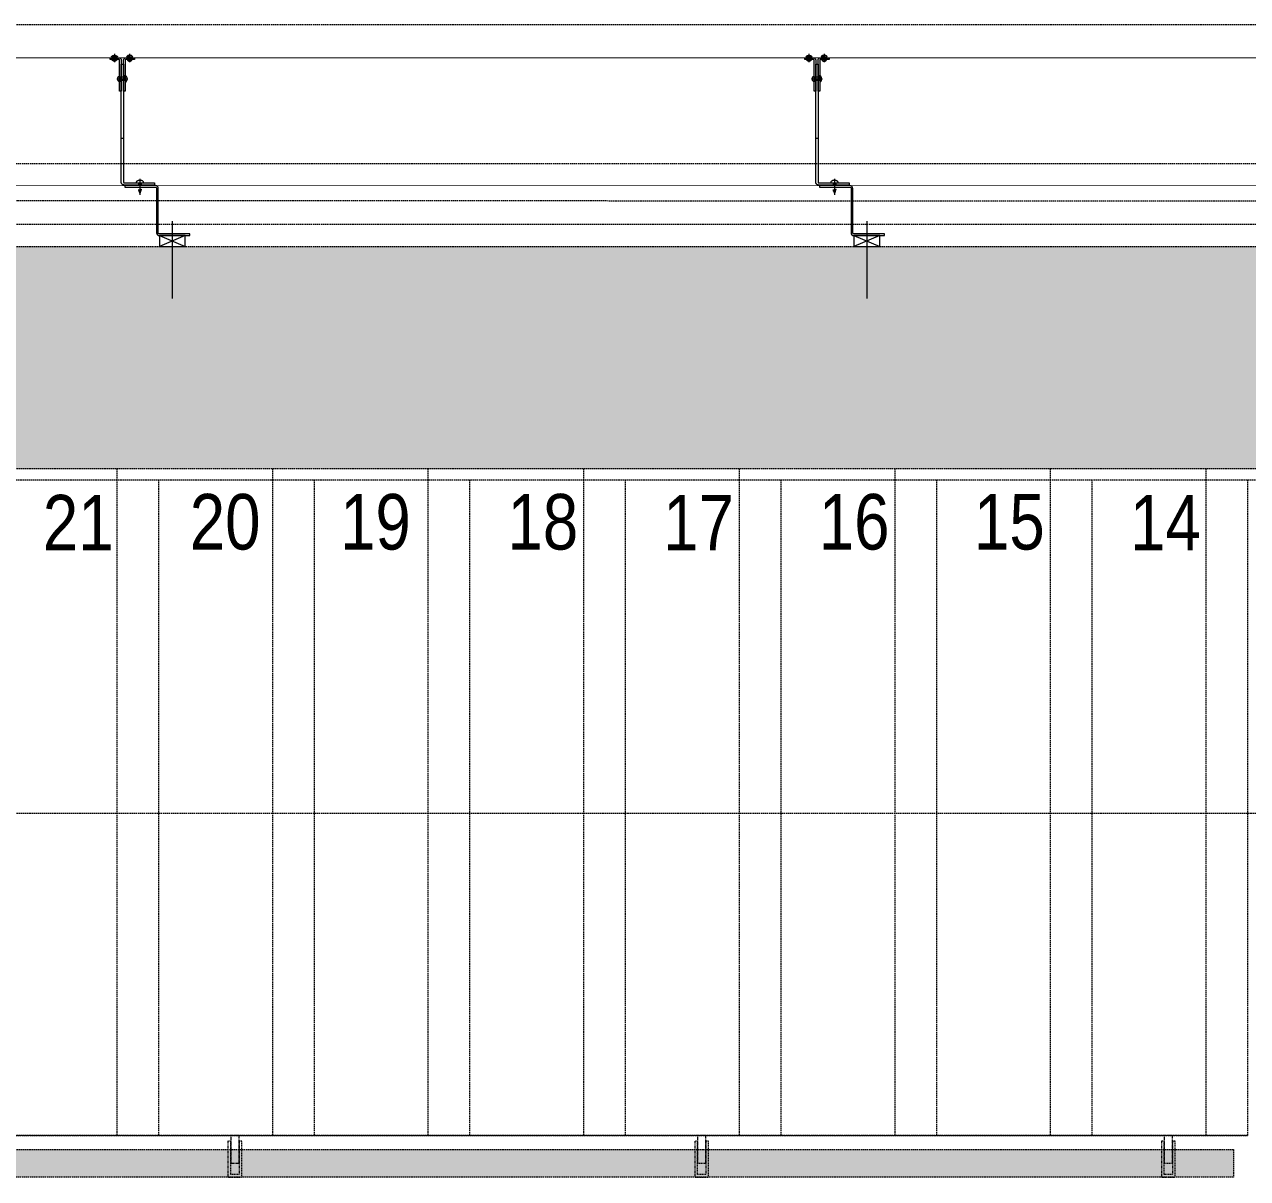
# Model space of a CAD drawing. Extents: x -1457 to 23780, y -2071 to 4205.
# Drawn here: x 22227.4 to 22447.5, y 2657.2 to 2865 of the extents above; entities that cross this region are included whole.
import ezdxf

# ---------------------------------------------------------------- set-up
doc = ezdxf.new("R2010")
doc.units = 0
doc.header["$MEASUREMENT"] = 0
doc.linetypes.add('DOT2', pattern=[0.125, 0, -0.125])
doc.linetypes.add('HIDDEN', pattern=[0.375, 0.25, -0.125])
doc.layers.get('0').update_dxf_attribs({"color": 9, "lineweight": 9})
doc.layers.add('20', color=9, linetype='DOT2', lineweight=9)
doc.layers.add('M-TEFRIS2-015', color=129, linetype='Continuous', lineweight=9)
doc.styles.add('MuuM_TEXT-STANDART', font='ARIALN.TTF')

# ---------------------------------------------------------------- blocks, each defined once
blk = doc.blocks.new('p-lama profili')
at = {"layer": '20', "linetype": 'HIDDEN', "ltscale": 0.5}
blk.add_lwpolyline([(0.75, -0.45), (-0.75, -0.45), (-0.75, -6.5), (-1.25, -6.5), (-1.25, -0.45), (-1.25, -0.45), (-1.25, 0), (1.25, 0), (1.25, -0.45), (1.25, -0.45), (1.25, -6.5), (0.75, -6.5), (0.75, -0.45)], dxfattribs=at)
blk.add_lwpolyline([(-0.75, -2.5), (0.75, -2.5), (0.75, -7.5), (-0.75, -7.5)], close=True, dxfattribs=at)
blk = doc.blocks.new('p- alum kaplama profil')
at = {"lineweight": 13}
blk.add_lwpolyline([(7.12, 12.59), (7.12, 26.49)], dxfattribs=at)
at = {"lineweight": 5}
blk.add_lwpolyline([(9.44, 15.16), (4.79, 15.16), (4.79, 17.16), (9.44, 17.16)], close=True, dxfattribs=at)
for points in [[(4.79, 15.16), (9.44, 17.16)], [(9.44, 15.16), (4.79, 17.16)]]:
    blk.add_lwpolyline(points, dxfattribs=at)
at = {"lineweight": 18}
blk.add_lwpolyline([(4.09, 6.16), (-1.41, 6.16), (-1.41, 6.46), (4.09, 6.46, 0.414214), (4.29, 6.66), (4.29, 14.66, -0.414214), (4.79, 15.16), (10.29, 15.16), (10.29, 14.86), (4.79, 14.86, 0.414214), (4.59, 14.66), (4.59, 6.66, -0.414214)], format="xyb", close=True, dxfattribs=at)
blk.add_lwpolyline([(-2.06, 5.56), (-2.06, -2.34), (-2.06, -15.69), (-1.66, -15.69), (-1.66, -2.34), (-1.66, 5.56), (-1.66, 5.56), (-1.66, 5.57), (-1.66, 5.57), (-1.66, 5.58), (-1.66, 5.58), (-1.65, 5.59), (-1.65, 5.59), (-1.65, 5.59), (-1.65, 5.6), (-1.65, 5.6), (-1.64, 5.61), (-1.64, 5.61), (-1.64, 5.62), (-1.64, 5.62), (-1.63, 5.62), (-1.63, 5.63), (-1.63, 5.63), (-1.62, 5.63), (-1.62, 5.64), (-1.61, 5.64), (-1.61, 5.64), (-1.61, 5.64), (-1.6, 5.65), (-1.6, 5.65), (-1.59, 5.65), (-1.59, 5.65), (-1.58, 5.65), (-1.58, 5.65), (-1.57, 5.66), (-1.57, 5.66), (-1.56, 5.66), (-1.56, 5.66), (3.94, 5.66), (3.94, 6.06), (-1.56, 6.06), (-1.58, 6.06), (-1.61, 6.05), (-1.63, 6.05), (-1.66, 6.05), (-1.68, 6.04), (-1.7, 6.03), (-1.73, 6.03), (-1.75, 6.02), (-1.77, 6.01), (-1.79, 6), (-1.82, 5.99), (-1.84, 5.97), (-1.86, 5.96), (-1.88, 5.94), (-1.89, 5.93), (-1.91, 5.91), (-1.93, 5.89), (-1.95, 5.87), (-1.96, 5.85), (-1.97, 5.83), (-1.99, 5.81), (-2, 5.79), (-2.01, 5.77), (-2.02, 5.75), (-2.03, 5.72), (-2.04, 5.7), (-2.04, 5.68), (-2.05, 5.65), (-2.05, 5.63), (-2.06, 5.61), (-2.06, 5.58)], close=True)
blk.add_lwpolyline([(-1.66, -2.34), (-2.06, -2.34)])
for points in [[(-2.36, -10.84), (-2.36, -16.39), (-2.36, -16.39, -0.414214), (-2.51, -16.54), (-2.51, -16.54), (-4.06, -16.54), (-4.06, -16.84), (-2.51, -16.84), (-2.51, -16.84, 0.414214), (-2.06, -16.39), (-2.06, -10.84)], [(-1.36, -10.84), (-1.66, -10.84), (-1.66, -16.39, 0.414214), (-1.21, -16.84), (-1.21, -16.84), (0.34, -16.84), (0.34, -16.54), (-1.21, -16.54), (-1.21, -16.54, -0.414214), (-1.36, -16.39), (-1.36, -16.39)]]:
    blk.add_lwpolyline(points, format="xyb", close=True)
for points in [[(1.61, 6.87, -10), (0.98, 6.96, -10)], [(1.56, 7.05, -10), (1.02, 7.13, -10)], [(1.05, 6.91, -10), (1.29, 7.56, -10)], [(1.29, 4.93, -10), (1.29, 7.8, -10)], [(1.53, 6.82, -10), (1.29, 7.56, -10)], [(0.67, 5.66, -10), (1.91, 5.66, -10)], [(0.67, 5.66, -10), (0.67, 5.64, -10), (0.67, 5.62, -10), (0.67, 5.6, -10), (0.68, 5.58, -10), (0.68, 5.56, -10), (0.69, 5.54, -10), (0.69, 5.52, -10), (0.7, 5.5, -10), (0.7, 5.48, -10), (0.71, 5.46, -10), (0.72, 5.45, -10), (0.73, 5.43, -10), (0.74, 5.41, -10), (0.75, 5.4, -10), (0.76, 5.38, -10), (0.77, 5.36, -10), (0.79, 5.35, -10), (0.8, 5.33, -10), (0.81, 5.32, -10), (0.83, 5.31, -10), (0.84, 5.29, -10), (0.86, 5.28, -10), (0.87, 5.27, -10), (0.89, 5.26, -10), (0.91, 5.25, -10), (0.92, 5.24, -10), (0.94, 5.23, -10), (0.96, 5.22, -10), (0.98, 5.21, -10), (1, 5.21, -10), (1.02, 5.2, -10), (1.03, 5.2, -10)], [(0.96, 5.66, -10), (0.97, 5.66, -10), (0.97, 5.66, -10), (0.97, 5.66, -10), (0.98, 5.66, -10), (0.98, 5.66, -10), (0.99, 5.66, -10), (0.99, 5.66, -10), (1, 5.66, -10), (1, 5.67, -10), (1, 5.67, -10), (1.01, 5.67, -10), (1.01, 5.67, -10), (1.01, 5.67, -10), (1.02, 5.68, -10), (1.02, 5.68, -10), (1.02, 5.68, -10), (1.03, 5.69, -10), (1.03, 5.69, -10), (1.03, 5.69, -10), (1.04, 5.7, -10), (1.04, 5.7, -10), (1.04, 5.7, -10), (1.04, 5.71, -10), (1.04, 5.71, -10), (1.05, 5.72, -10), (1.05, 5.72, -10), (1.05, 5.72, -10), (1.05, 5.73, -10), (1.05, 5.73, -10), (1.05, 5.74, -10), (1.05, 5.74, -10), (1.05, 5.75, -10)], [(1.33, 5.85, -10), (0.98, 5.88, -10)], [(1.03, 5.2, -10), (1.04, 5.2, -10), (1.05, 5.19, -10), (1.05, 5.19, -10), (1.06, 5.19, -10), (1.06, 5.19, -10), (1.07, 5.19, -10), (1.07, 5.19, -10), (1.08, 5.19, -10), (1.08, 5.19, -10), (1.09, 5.19, -10), (1.09, 5.18, -10), (1.1, 5.18, -10), (1.1, 5.18, -10), (1.11, 5.18, -10), (1.11, 5.18, -10), (1.12, 5.18, -10), (1.12, 5.18, -10), (1.13, 5.18, -10), (1.13, 5.18, -10), (1.14, 5.18, -10), (1.15, 5.18, -10), (1.15, 5.18, -10), (1.16, 5.17, -10), (1.16, 5.17, -10), (1.17, 5.17, -10), (1.17, 5.17, -10), (1.18, 5.17, -10), (1.18, 5.17, -10), (1.19, 5.17, -10), (1.19, 5.17, -10), (1.2, 5.17, -10), (1.2, 5.17, -10)], [(1.05, 5.83, -10), (1.05, 6.01, -10)], [(1.05, 5.75, -10), (1.05, 5.83, -10)], [(1.2, 5.17, -10), (1.2, 5.2, -10)], [(1.38, 5.2, -10), (1.2, 5.2, -10)], [(1.29, 6.16, -10), (1.29, 6.26, -10)], [(1.38, 5.17, -10), (1.38, 5.2, -10)], [(1.38, 5.17, -10), (1.38, 5.17, -10), (1.39, 5.17, -10), (1.39, 5.17, -10), (1.4, 5.17, -10), (1.41, 5.17, -10), (1.41, 5.17, -10), (1.42, 5.17, -10), (1.42, 5.17, -10), (1.43, 5.17, -10), (1.43, 5.18, -10), (1.44, 5.18, -10), (1.44, 5.18, -10), (1.45, 5.18, -10), (1.45, 5.18, -10), (1.46, 5.18, -10), (1.46, 5.18, -10), (1.47, 5.18, -10), (1.47, 5.18, -10), (1.48, 5.18, -10), (1.48, 5.18, -10), (1.49, 5.18, -10), (1.5, 5.19, -10), (1.5, 5.19, -10), (1.51, 5.19, -10), (1.51, 5.19, -10), (1.52, 5.19, -10), (1.52, 5.19, -10), (1.53, 5.19, -10), (1.53, 5.19, -10), (1.54, 5.19, -10), (1.54, 5.2, -10), (1.55, 5.2, -10)], [(1.53, 5.75, -10), (1.53, 5.92, -10)], [(1.53, 5.75, -10), (1.53, 5.74, -10), (1.53, 5.74, -10), (1.53, 5.73, -10), (1.53, 5.73, -10), (1.53, 5.72, -10), (1.54, 5.72, -10), (1.54, 5.72, -10), (1.54, 5.71, -10), (1.54, 5.71, -10), (1.54, 5.7, -10), (1.54, 5.7, -10), (1.55, 5.7, -10), (1.55, 5.69, -10), (1.55, 5.69, -10), (1.55, 5.69, -10), (1.56, 5.68, -10), (1.56, 5.68, -10), (1.56, 5.68, -10), (1.57, 5.67, -10), (1.57, 5.67, -10), (1.58, 5.67, -10), (1.58, 5.67, -10), (1.58, 5.67, -10), (1.59, 5.66, -10), (1.59, 5.66, -10), (1.6, 5.66, -10), (1.6, 5.66, -10), (1.6, 5.66, -10), (1.61, 5.66, -10), (1.61, 5.66, -10), (1.62, 5.66, -10), (1.62, 5.66, -10)], [(1.55, 5.2, -10), (1.57, 5.2, -10), (1.59, 5.21, -10), (1.6, 5.21, -10), (1.62, 5.22, -10), (1.64, 5.23, -10), (1.66, 5.24, -10), (1.68, 5.25, -10), (1.69, 5.26, -10), (1.71, 5.27, -10), (1.73, 5.28, -10), (1.74, 5.29, -10), (1.76, 5.31, -10), (1.77, 5.32, -10), (1.78, 5.33, -10), (1.8, 5.35, -10), (1.81, 5.36, -10), (1.82, 5.38, -10), (1.83, 5.4, -10), (1.84, 5.41, -10), (1.85, 5.43, -10), (1.86, 5.45, -10), (1.87, 5.46, -10), (1.88, 5.48, -10), (1.89, 5.5, -10), (1.89, 5.52, -10), (1.9, 5.54, -10), (1.9, 5.56, -10), (1.9, 5.58, -10), (1.91, 5.6, -10), (1.91, 5.62, -10), (1.91, 5.64, -10), (1.91, 5.66, -10)], [(-2.86, -13.04, 0), (-0.86, -13.04, 0)], [(-2.36, -12.52, 0), (-2.4, -12.53, 0), (-2.43, -12.56, 0), (-2.47, -12.58, 0), (-2.5, -12.6, 0), (-2.53, -12.63, 0), (-2.56, -12.66, 0), (-2.59, -12.69, 0), (-2.61, -12.73, 0), (-2.63, -12.76, 0), (-2.65, -12.8, 0), (-2.67, -12.84, 0), (-2.68, -12.88, 0), (-2.69, -12.92, 0), (-2.7, -12.96, 0), (-2.71, -13, 0), (-2.71, -13.04, 0), (-2.71, -13.08, 0), (-2.7, -13.13, 0), (-2.69, -13.17, 0), (-2.68, -13.21, 0), (-2.67, -13.25, 0), (-2.65, -13.28, 0), (-2.63, -13.32, 0), (-2.61, -13.36, 0), (-2.59, -13.39, 0), (-2.56, -13.42, 0), (-2.53, -13.45, 0), (-2.5, -13.48, 0), (-2.47, -13.51, 0), (-2.43, -13.53, 0), (-2.4, -13.55, 0), (-2.36, -13.57, 0)], [(-2.36, -13.04, 0), (-2.36, -12.52, 0)], [(-2.36, -13.04, 0), (-2.36, -12.73, 0)], [(-2.36, -12.73, 0), (-2.36, -13.04, 0)], [(-1.36, -12.73, 0), (-2.36, -12.73, 0)], [(-2.36, -13.04, 0), (-2.36, -13.36, 0)], [(-2.36, -13.04, 0), (-2.36, -13.57, 0)], [(-2.36, -13.36, 0), (-2.36, -13.04, 0)], [(-1.36, -13.04, 0), (-1.36, -12.37, 0)], [(-1.36, -13.72, 0), (-1.32, -13.68, 0), (-1.29, -13.65, 0), (-1.26, -13.61, 0), (-1.23, -13.58, 0), (-1.2, -13.54, 0), (-1.18, -13.5, 0), (-1.16, -13.45, 0), (-1.14, -13.41, 0), (-1.12, -13.37, 0), (-1.1, -13.32, 0), (-1.09, -13.28, 0), (-1.08, -13.23, 0), (-1.07, -13.18, 0), (-1.06, -13.14, 0), (-1.06, -13.09, 0), (-1.06, -13.04, 0), (-1.06, -12.99, 0), (-1.06, -12.95, 0), (-1.07, -12.9, 0), (-1.08, -12.85, 0), (-1.09, -12.81, 0), (-1.1, -12.76, 0), (-1.12, -12.72, 0), (-1.14, -12.67, 0), (-1.16, -12.63, 0), (-1.18, -12.59, 0), (-1.2, -12.55, 0), (-1.23, -12.51, 0), (-1.26, -12.47, 0), (-1.29, -12.43, 0), (-1.32, -12.4, 0), (-1.36, -12.37, 0)], [(-1.36, -13.04, 0), (-1.36, -13.72, 0)], [(-1.36, -13.36, 0), (-2.36, -13.36, 0)], [(-3.84, -17.04, 0), (-3.81, -17.07, 0), (-3.78, -17.1, 0), (-3.75, -17.12, 0), (-3.72, -17.15, 0), (-3.69, -17.17, 0), (-3.66, -17.19, 0), (-3.62, -17.21, 0), (-3.59, -17.23, 0), (-3.55, -17.24, 0), (-3.52, -17.26, 0), (-3.48, -17.27, 0), (-3.44, -17.28, 0), (-3.4, -17.28, 0), (-3.36, -17.29, 0), (-3.32, -17.29, 0), (-3.29, -17.29, 0), (-3.25, -17.29, 0), (-3.21, -17.29, 0), (-3.17, -17.28, 0), (-3.13, -17.28, 0), (-3.09, -17.27, 0), (-3.06, -17.26, 0), (-3.02, -17.24, 0), (-2.98, -17.23, 0), (-2.95, -17.21, 0), (-2.91, -17.19, 0), (-2.88, -17.17, 0), (-2.85, -17.15, 0), (-2.82, -17.12, 0), (-2.79, -17.1, 0), (-2.76, -17.07, 0), (-2.73, -17.04, 0)], [(-3.29, -17.04, 0), (-3.84, -17.04, 0)], [(-2.85, -16.54, 0), (-2.86, -16.51, 0), (-2.87, -16.47, 0), (-2.89, -16.44, 0), (-2.91, -16.41, 0), (-2.93, -16.38, 0), (-2.96, -16.35, 0), (-2.98, -16.33, 0), (-3.01, -16.31, 0), (-3.04, -16.29, 0), (-3.07, -16.27, 0), (-3.11, -16.25, 0), (-3.14, -16.24, 0), (-3.18, -16.23, 0), (-3.21, -16.22, 0), (-3.25, -16.22, 0), (-3.29, -16.22, 0), (-3.32, -16.22, 0), (-3.36, -16.22, 0), (-3.39, -16.23, 0), (-3.43, -16.24, 0), (-3.46, -16.25, 0), (-3.5, -16.27, 0), (-3.53, -16.29, 0), (-3.56, -16.31, 0), (-3.59, -16.33, 0), (-3.61, -16.35, 0), (-3.64, -16.38, 0), (-3.66, -16.41, 0), (-3.68, -16.44, 0), (-3.7, -16.47, 0), (-3.71, -16.51, 0), (-3.73, -16.54, 0)], [(-3.29, -16.54, 0), (-3.73, -16.54, 0)], [(-3.29, -16.54, 0), (-3.55, -16.54, 0)], [(-3.55, -16.54, 0), (-3.29, -16.54, 0)], [(-3.55, -17.04, 0), (-3.55, -16.54, 0)], [(-3.29, -17.54, 0), (-3.29, -16.04, 0)], [(-3.29, -16.54, 0), (-2.85, -16.54, 0)], [(-3.29, -16.54, 0), (-3.03, -16.54, 0)], [(-3.03, -16.54, 0), (-3.29, -16.54, 0)], [(-3.29, -17.04, 0), (-2.73, -17.04, 0)], [(-3.03, -17.04, 0), (-3.03, -16.54, 0)], [(-0.56, -17.04, 0), (-1.11, -17.04, 0)], [(0, -17.04, 0), (-0.03, -17.07, 0), (-0.06, -17.1, 0), (-0.09, -17.12, 0), (-0.12, -17.15, 0), (-0.15, -17.17, 0), (-0.18, -17.19, 0), (-0.22, -17.21, 0), (-0.25, -17.23, 0), (-0.29, -17.24, 0), (-0.33, -17.26, 0), (-0.36, -17.27, 0), (-0.4, -17.28, 0), (-0.44, -17.28, 0), (-0.48, -17.29, 0), (-0.52, -17.29, 0), (-0.56, -17.29, 0), (-0.59, -17.29, 0), (-0.63, -17.29, 0), (-0.67, -17.28, 0), (-0.71, -17.28, 0), (-0.75, -17.27, 0), (-0.79, -17.26, 0), (-0.82, -17.24, 0), (-0.86, -17.23, 0), (-0.89, -17.21, 0), (-0.93, -17.19, 0), (-0.96, -17.17, 0), (-0.99, -17.15, 0), (-1.02, -17.12, 0), (-1.05, -17.1, 0), (-1.08, -17.07, 0), (-1.11, -17.04, 0)], [(-1, -16.54, 0), (-0.98, -16.51, 0), (-0.97, -16.47, 0), (-0.95, -16.44, 0), (-0.93, -16.41, 0), (-0.91, -16.38, 0), (-0.88, -16.35, 0), (-0.86, -16.33, 0), (-0.83, -16.31, 0), (-0.8, -16.29, 0), (-0.77, -16.27, 0), (-0.73, -16.25, 0), (-0.7, -16.24, 0), (-0.66, -16.23, 0), (-0.63, -16.22, 0), (-0.59, -16.22, 0), (-0.56, -16.22, 0), (-0.52, -16.22, 0), (-0.48, -16.22, 0), (-0.45, -16.23, 0), (-0.41, -16.24, 0), (-0.38, -16.25, 0), (-0.34, -16.27, 0), (-0.31, -16.29, 0), (-0.28, -16.31, 0), (-0.25, -16.33, 0), (-0.23, -16.35, 0), (-0.2, -16.38, 0), (-0.18, -16.41, 0), (-0.16, -16.44, 0), (-0.14, -16.47, 0), (-0.13, -16.51, 0), (-0.12, -16.54, 0)], [(-0.56, -16.54, 0), (-1, -16.54, 0)], [(-0.56, -16.54, 0), (-0.82, -16.54, 0)], [(-0.82, -16.54, 0), (-0.56, -16.54, 0)], [(-0.82, -17.04, 0), (-0.82, -16.54, 0)], [(-0.56, -17.54, 0), (-0.56, -16.04, 0)], [(-0.56, -16.54, 0), (-0.3, -16.54, 0)], [(-0.56, -16.54, 0), (-0.12, -16.54, 0)], [(-0.3, -16.54, 0), (-0.56, -16.54, 0)], [(-0.56, -17.04, 0), (0, -17.04, 0)], [(-0.3, -17.04, 0), (-0.3, -16.54, 0)]]:
    blk.add_polyline3d(points)

msp = doc.modelspace()

# ---------------------------------------------------------------- hatches: boundary and pattern name
at = {"layer": 'M-TEFRIS2-015', "linetype": 'HIDDEN', "lineweight": 0}
h = msp.add_hatch(dxfattribs=at)
h.set_pattern_fill('ANSI33', color=256, scale=25, style=0)
h.paths.add_polyline_path([(22137.5, 2825), (22617.5, 2825), (22617.5, 2365), (22567.5, 2365), (22567.5, 2475), (22177.5, 2475), (22137.5, 2475), (22137.5, 2515), (22567.5, 2515), (22567.5, 2785), (22137.5, 2785)])
h = msp.add_hatch(color=256, dxfattribs=at)
h.dxf.hatch_style = 1
h.paths.add_polyline_path([(22445, 2657.5), (22169.5, 2657.5), (22164.5, 2657.5), (22164.5, 2662.5), (22442.5, 2662.5), (22445, 2662.5)])

# ---------------------------------------------------------------- linework, layer by layer
for points in [[(18957.5, 1124.33), (18957.5, 1124.33), (18957.5, 2865), (22657.5, 2865), (22657.49, 2206.39)], [(18957.5, 1124.33), (18957.5, 1124.33), (18957.5, 2865), (22657.5, 2865), (22657.49, 2206.39)], [(21745, 2840), (22632.5, 2840), (22632.5, 310), (21817.5, 310)], [(21832.5, 317), (22625.67, 317), (22625.71, 2833.2), (21745, 2833.26)], [(21828.5, 321), (22621.5, 321), (22621.5, 2829), (21745, 2829)], [(22005.5, 2783), (22024.5, 2783), (22024.5, 2803), (22135.5, 2803), (22135.5, 2783), (22565.5, 2783), (22565.5, 2517), (22135.5, 2517), (22135.5, 2492), (22024.5, 2492), (22024.5, 2677), (22005.5, 2677)], [(22244, 2785), (22244, 2665)], [(22272, 2785), (22272, 2665)], [(22300, 2785), (22300, 2665)], [(22328, 2785), (22328, 2665)], [(22356, 2785), (22356, 2665)], [(22384, 2785), (22384, 2665)], [(22412, 2785), (22412, 2665)], [(22440, 2785), (22440, 2665)], [(22145.5, 2783), (22139.5, 2783), (22139.5, 2665), (22447.5, 2665)], [(22251.5, 2783), (22251.5, 2665)], [(22279.5, 2783), (22279.5, 2665)], [(22307.5, 2783), (22307.5, 2665)], [(22335.5, 2783), (22335.5, 2665)], [(22363.5, 2783), (22363.5, 2665)], [(22391.5, 2783), (22391.5, 2665)], [(22419.5, 2783), (22419.5, 2665)], [(22447.5, 2783), (22447.5, 2665)], [(22160, 2723), (22505.25, 2723), (22505.25, 2575), (22185, 2575)], [(22447.5, 2665), (22162, 2665), (22162, 2635)], [(22445, 2657.5), (22169.5, 2657.5), (22164.5, 2657.5), (22164.5, 2662.5), (22442.5, 2662.5), (22445, 2662.5), (22445, 2657.5)]]:
    msp.add_lwpolyline(points, dxfattribs=at)
for points in [[(22657.49, 285), (18957.5, 285), (18957.5, 2865), (22657.5, 2865)], [(22137.5, 2825), (22617.5, 2825), (22617.5, 2365), (22567.5, 2365), (22567.5, 2475), (22177.5, 2475), (22177.5, 2475), (22137.5, 2475), (22137.5, 2515), (22567.5, 2515), (22567.5, 2785), (22137.5, 2785)]]:
    msp.add_lwpolyline(points, close=True, dxfattribs=at)
for points, const_width in [([(18963.5, 1124.33), (18963.5, 2859), (22651.5, 2859), (22651.5, 2206.39)], 0.2), ([(18963.5, 1124.33), (18963.5, 2859), (22651.5, 2859), (22651.5, 2206.39)], 0.2), ([(20467.5, 291), (18963.5, 291), (18963.5, 2859), (22651.5, 2859), (22651.5, 291), (21824.7, 291)], 0.2), ([(21821.5, 314), (22628.5, 314), (22628.5, 2836), (21738.19, 2836)], 0.1)]:
    msp.add_lwpolyline(points, dxfattribs=dict(at, const_width=const_width))

# ---------------------------------------------------------------- block references
at = {"layer": 'M-TEFRIS2-015', "linetype": 'HIDDEN', "lineweight": 0, "xscale": -1, "rotation": 180}
for name, p in [('p- alum kaplama profil', (22246.86, 2842.16)), ('p- alum kaplama profil', (22371.86, 2842.16)), ('p-lama profili', (22265.25, 2657.5)), ('p-lama profili', (22349.25, 2657.5)), ('p-lama profili', (22433.25, 2657.5))]:
    msp.add_blockref(name, p, dxfattribs=at)

# ---------------------------------------------------------------- texts
at = {"layer": 'M-TEFRIS2-015', "linetype": 'HIDDEN', "lineweight": 0, "style": 'MuuM_TEXT-STANDART'}
for s, p in [('21', (22230.68, 2770.31)), ('20', (22257.12, 2770.48)), ('19', (22284.17, 2770.48)), ('18', (22314.3, 2770.48)), ('17', (22342.33, 2770.31)), ('16', (22370.33, 2770.48)), ('15', (22398.26, 2770.48)), ('14', (22426.35, 2770.31))]:
    msp.add_text(s, height=10, dxfattribs=at).set_placement(p)

doc.saveas('drawing.dxf')
